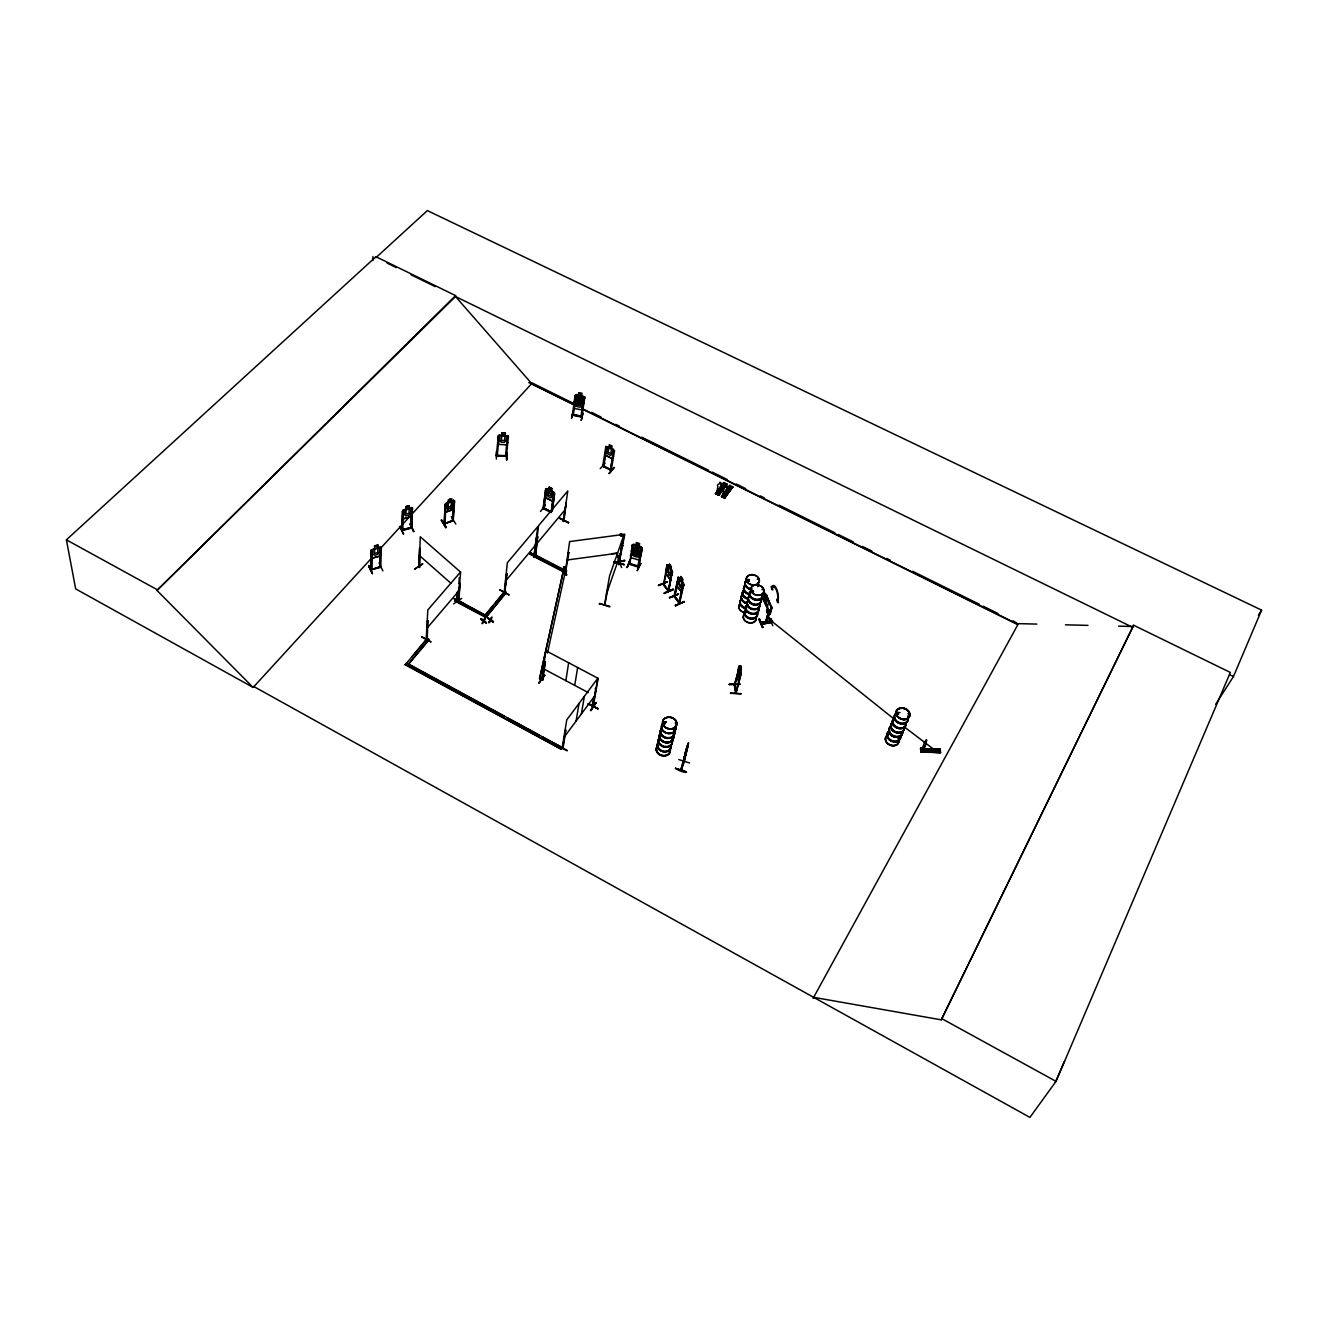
<?xml version="1.0" encoding="UTF-8"?>
<svg xmlns="http://www.w3.org/2000/svg" width="1328" height="1328" viewBox="0 0 1328 1328"><rect width="100%" height="100%" fill="white"/><g stroke="black" fill="none" stroke-linecap="round" stroke-linejoin="round"><path stroke-width="1.5" d="M614.615 562.474L624.592 560.399M734.782 683.804L734.932 684.783L734.417 683.804M734.401 683.92L736.044 693.316L740.742 675.122L735.978 692.535L734.882 684.966M739.48 665.892L734.301 685.364L737.455 675.67M736.193 692.519L736.077 691.838M368.62 565.579L372.454 573.397M372.919 260.554L372.952 256.503M370.877 569.961L380.787 567.205L381.335 547.302L380.057 546.821L371.093 550.058L370.628 569.978L379.642 566.741L380.024 567.521L380.074 548.647L381.153 548.663L380.206 548.912M371.126 556.2L371.159 549.975M371.508 569.363L371.774 569.679M371.774 550.871L371.608 569.812L371.923 551.153L370.844 551.12L371.923 551.153M813.666 997.345L941.27 1019.838L1133.647 625.239L1230.342 672.449L1056.026 1081.357L1029.914 1117.396L253.797 686.526L253.017 687.373L156.97 590.429L455.504 296.526L455.554 295.596L375.957 256.719L375.94 257.649L427.367 210.604L1261.6 610.133L1233.446 676.566L1215.651 704.355M377.932 544.995L377.833 547.518L379.509 547.833L379.443 552.133L377.7 554.423L374.529 555.287L372.853 553.909L372.919 549.593L374.645 548.364L374.513 545.908L377.982 545.078L374.562 545.991M382.846 570.874L379.011 562.773M379.991 567.471L380.074 548.647M371.541 568.766C365.864 571.289 385.054 565.977 379.841 566.458M592.188 705.566L593.168 706.081M593.467 705.865L592.487 705.351M453.346 520.692L452.134 520.808L452.981 519.763M740.875 674.707C739.663 649.907 735.314 684.385 739.132 680.484M610.316 470.046L611.195 470.51M610.797 469.199L611.461 470.278L602.879 465.265M921.184 748.975L921.217 750.453M399.828 526.336L403.629 534.288L399.728 526.685M453.13 520.41L443.801 523.73L445.046 522.983M402.367 511.695L403.413 511.728L402.367 511.695L401.786 530.636L411.763 527.98M402.002 530.619L402.716 510.533M603.659 466.377L603.028 465.315M403.28 511.463L402.799 529.739M406.069 506.582L404.26 514.5L405.853 515.911L408.941 515.115L410.667 512.824L410.833 508.491L409.207 508.159L409.356 505.636L406.036 506.499L406.102 508.973M921.947 748.793L922.429 748.76M761.342 623.894L771.236 621.786M926.761 740.011L925.616 745.041M563.255 746.917L561.279 749.241L405.239 664.83L427.284 638.154L426.321 638.569M411.348 509.338L410.8 528.312L411.348 509.338L412.394 509.371L411.481 509.603M412.261 509.105L411.597 528.112L412.56 507.927L411.365 507.495M410.286 523.896L413.705 531.25M414.685 569.031L422.785 563.686L414.568 569.28M769.476 611.195L769.36 610.166L768.464 611.013M419.598 567.239L419.764 548.232L418.652 567.006C418.42 564.682 420.694 569.812 419.017 566.043M419.084 566.077L419.316 567.537L419.482 548.414M541.874 678.741L542.754 679.969L545.41 661.892L544.53 661.444L542.621 679.87M543.052 679.67L542.073 678.475M551.22 511.911L543.218 507.86M421.64 637.025L431.069 641.972L421.706 636.66M426.869 638.021L429.11 639.332L408.294 664.365L429.077 639.897L426.836 638.585L426.188 639.316L427.815 609.934L460.683 571.853L457.928 602.132L459.853 583.175L458.924 601.567M427.201 638.237L426.769 639.482M411.663 657.26L427.267 638.917L427.782 620.525L426.603 639.498L427.284 638.154M552.365 510.682L554.49 494.315L553.676 493.9L551.12 512.542L543.135 508.574L545.708 489.899L546.505 490.314L544.131 509.022L543.467 507.611M619.329 563.271L619.097 564.466M718.05 492.406L717.269 493.136L718.099 492.456M721.17 483.425L720.772 485.284A2.241 1.477 37.3 0 1 720.623 487.857L718.78 493.535M763.069 589.433L761.973 589.582L762.903 589.184M769.725 611.843L769.095 610.216M450.839 510.367L451.636 498.631L448.515 499.726L448.432 502.133L445.262 504.059L443.967 524.029L444.697 523.365M453.462 500.324L454.608 500.739L453.213 520.842L444.067 523.996L452.284 520.659M444.996 510.201L445.262 504.059M445.859 504.839L445.013 505.155L445.859 504.839L445.013 523.647M446.042 505.105L444.183 523.996M608.241 586.428L604.838 605.186L604.771 604.223M723.544 496.041L723.793 495.543M758.537 579.257L757.408 579.207L758.006 578.61M757.773 578.908L757.624 578.709M447.951 511.396L448.515 499.726M604.738 604.306L604.423 604.904M724.656 496.456L726.516 490.779A2.241 1.477 37.1 0 0 726.682 488.206L727.03 486.131M451.321 516.775L455.836 524.062M751.598 591.109L752.212 591.508M453.446 502.2L454.475 502.15L453.446 502.2L452.317 521.057L453.246 520.725M452.549 521.074L453.396 520.028M453.031 520.46L454.309 501.901M747.066 580.718L748.76 580.236M748.677 580.319L748.876 581.365M453.595 603.875L461.696 598.397M463.671 603.443L454.209 598.878M492.904 605.9L485.201 615.179L504.524 591.425L506.3 592.354L485.865 617.503L455.139 601.235L456.317 599.326L487.011 616.126L458.094 600.837M922.711 748.743L920.951 747.863L920.702 749.59L940.008 750.204L939.826 749.158L920.586 748.926M456.317 599.326L455.139 601.235M456.666 600.688L457.28 592.072M456.965 600.372L457.43 593.832M458.094 590.711C459.09 596.272 456.201 602.281 457.463 600.555M457.695 601.02L457.164 599.725M458.874 583.722L459.322 577.547M458.243 602.298L460.185 583.341M458.824 601.684C458.309 601.518 458.011 600.837 458.924 601.053M940.39 751.681L920.951 751.017L921.117 752.03L940.473 752.677L940.274 751.631L921.018 751.399L920.52 748.577M940.473 752.677L921.051 751.615L920.636 748.594L940.008 749.058L937.983 749.141M454.159 598.646L463.439 603.692L458.525 601.418M675.238 722.98L676.151 723.71M563.155 747.531L565.911 730.085M663.768 722.465L664.647 723.926L663.336 723.279M480.736 619.163L481.632 618.665L483.458 620.608L480.736 619.163L483.126 621.139L480.769 618.782M496.34 451.653L496.34 459.056M564.068 520.891L563.454 521.489L567.786 490.945L538.587 525.639L534.918 555.336L535.931 554.208L535.035 554.573M563.57 521.423L564.168 520.161L563.304 520.51M770.34 614.084L769.974 613.719M769.925 613.719L762.986 594.894L762.687 598.032L765.941 605.186M498.415 435.8L498.564 444.415L506.433 444.814L507.811 442.573M481.964 623.645L483.16 620.774M506.466 456.367L496.323 455.869L497.236 455.985L499.046 436.962L498.116 436.912L499.046 436.962M771.551 608.34L766.19 594.263L772 608.307L763.915 591.226L763.5 592.72L767.036 600.903L766.455 602.945L765.21 601.883M764.33 600.771L770.19 614.233L771.634 607.51M486.446 622.633L483.658 621.537L486.413 623.015L484.023 620.624L485.168 618.151L483.458 620.608M486.413 623.015L484.023 620.624M484.355 618.267L485.168 618.151M485.865 617.503L506.3 592.354M487.675 618.167L490.43 619.23L487.675 618.167L490.065 620.143L488.903 622.649L490.646 620.159L493.352 622.002L490.613 620.541M505.121 435.352L505.337 432.928L505.121 435.352L506.615 436.281L506.2 440.614L504.341 442.39L501.204 442.224L499.693 440.298L500.092 435.949L501.851 435.269L501.967 432.762L505.337 433.011L502.067 432.928M488.903 622.649L490.098 619.778L487.725 617.786M507.23 437.377L508.159 437.676L507.23 437.377L505.553 456.384L506.4 456.417L508.408 436.265L499.444 434.986L498.299 435.85L496.323 455.869L496.589 454.873L497.485 455.438M489.717 622.533L490.646 620.159M506.466 456.102L505.503 455.305L505.553 456.351M506.582 452.499L507.047 459.953L506.516 452.45M493.352 622.002L490.978 619.628L493.402 621.637M491.294 617.288L490.397 619.612M499.826 589.632C515.629 599.343 508.591 593.832 499.76 589.964M534.537 556.415L533.607 556.764M681.662 768.696L683.771 761.857M683.754 761.591L684.584 760.861L681.198 770.29L685.713 752.262M504.706 592.354L506.499 574.194M504.756 592.388L506.682 573.414M507.014 573.58L504.823 591.724M680.7 770.091L684.086 760.811M533.906 557.113L537.74 526.652L507.346 562.74L504.225 592.305L505.238 591.06M921.433 749.141L921.582 748.311L921.898 749.208M727.18 490.497L728.541 490.314M728.64 490.331L727.445 490.779M529.822 553.975L530.553 553.112L539.6 557.727L530.569 552.78L539.6 557.727L538.886 558.607L529.822 553.975L539.185 558.241M730.466 693.332L741.273 693.764L730.533 693.067M566.425 570.857L564.45 572.385L534.238 556.747L536.363 537.989L533.989 556.449M540.479 511.463L545.426 504.972M534.238 556.747L535.782 554.822L537.707 536.363L535.234 555.502L565.479 570.907M543.252 508.607L545.708 488.804L548.896 489.534L549.178 487.227M543.501 507.678L551.203 512.276M545.559 497.668L552.481 501.088L545.542 497.685L545.858 488.804M543.617 507.694L544.115 508.375M551.568 490.995L552.033 488.588L549.095 487.094L548.829 489.6L547.269 489.617L546.738 493.9L547.966 496.473L550.688 497.867L552.398 496.772L552.946 492.505L551.568 490.995L554.573 493.203L552.182 510.898M551.303 512.326L553.676 493.9M571.505 418.436L573.264 411.248L571.555 418.054M568.616 522.585L559.52 518.069L568.633 522.601M575.887 396.474L574.941 396.541L575.887 396.474L573.364 415.116M544.663 675.421L539.052 682.609M545.343 662.506L541.724 679.156L539.583 678.757L563.221 571.571L565.18 572.517L563.221 571.571M582.477 401.156L580.618 402.666L577.647 402.069L576.286 399.911L576.883 395.578L578.593 395.13L578.825 392.623L582.046 393.271L581.581 395.727L583.075 396.823L581.847 405.654L580.004 407.165L577.016 406.6L575.671 404.442L576.252 400.143L577.962 399.695L578.178 397.271L581.382 397.902M576.319 394.516L578.61 395.047L578.925 392.723M563.985 520.941L566.209 502.333L563.155 521.34L563.753 520.742M539.666 678.21L541.924 679.554L545.858 650.703L598.131 678.359L593.168 706.878M539.035 682.99L544.779 675.155L538.952 682.891M581.996 417.092L581.963 416.079L580.917 416.876L583.689 398.051L584.569 398.234L583.689 398.051M582.975 413.224L581.315 420.362M576.335 394.682L575.273 395.263L576.369 394.599L584.818 397.072L581.78 417.125L572.351 415.199L575.19 395.13L574.377 408.509L581.88 409.887L583.274 407.895M568.351 522.95L559.486 518.318M564.002 566.79L566.674 575.19L563.454 567.189M564.45 572.385L565.579 570.525L535.383 554.905L535.865 554.174M618.865 564.068L624.807 534.271L569.646 541.575L565.396 571.306L566.475 570.177L566.508 571.189L565.429 570.31M568.948 552.697L568.019 552.83L568.948 552.697L565.628 571.355M683.903 757.425L683.82 758.653L688.551 743.099L683.986 761.409M683.82 758.653L684.036 757.458M565.861 680.666L568.65 662.772M600.256 468.651L605.186 463.057M567.305 750.469L557.478 745.141L557.113 745.921L567.205 750.801M606.398 448.134L605.618 447.735L606.581 447.918L603.344 466.593L611.478 469.581M603.576 466.626L606.581 447.918M716.838 492.555L717.834 486.48A2.241 1.477 37.3 0 1 718.797 484.305L720.34 482.396M608.921 447.171L609.27 444.681L612.142 446.125L611.61 448.515L612.938 449.993L612.241 454.276L610.498 455.388L607.826 454.043L606.68 451.503L607.361 447.221L608.921 447.171L605.917 446.507M561.279 749.241L405.256 664.266M405.239 664.83L406.484 662.821L562.408 747.697L542.471 736.924M563.122 747.448L562.591 748.112L565.562 729.902M608.871 473.399L613.968 467.406M574.725 685.381L577.647 667.519M613.42 451.636L610.448 470.162L613.586 451.42L614.383 451.819L613.586 451.42M576.086 721.071L579.058 703.408M599.343 604.19L599.559 603.377L609.668 606.929M581.365 713.933L584.403 696.237M611.743 553.759L615.777 553.245M604.472 605.103L609.569 575.92L624.094 534.42L618.582 564.5L619.346 563.221M588.171 704.023L598.164 708.704L588.453 703.591M613.984 562.342L624.243 564.649L614.134 561.91M616.673 552.846L619.313 561.429M616.773 554.34L617.022 552.797M616.956 553.477L616.856 554.374L616.557 553.51M616.823 554.307L617.171 552.946M620.043 534.122L621.122 536.08L621.504 533.64L622.417 536.246M593.633 698.13L592.072 706.197L593.002 706.728M618.433 559.669L621.637 567.571M592.67 706.878L595.907 689.066M592.952 705.865L592.736 706.811M592.57 707.509L597.849 678.226L566.757 719.876L562.209 747.797M619.744 556.598C616.823 560.267 620.608 561.379 619.114 560.051M618.582 564.5L621.869 545.609L622.898 545.758L621.869 545.609M622.882 543.185L622.268 542.505L619.014 564.516M619.761 562.923L618.665 563.686M411.63 527.714L401.654 530.32L411.796 527.316M596.089 702.462L590.479 710.463L596.156 702.844M401.803 529.972L402.915 529.855M624.575 560.333L616.607 562.259L624.658 561.097M629.787 559.935L627.231 567.189M633.157 545.957L632.145 545.924L633.157 545.957L629.555 564.334L632.46 544.58L631.995 553.178L639.664 555.602L631.912 553.228L631.298 550.688M638.619 566.807L628.808 563.371M630.236 560.018L627.131 567.454M379.642 566.558L380.887 566.591M638.868 566.226L637.54 566.84L638.635 567.139L642.387 547.717L639.1 545.908L639.664 543.6L636.344 542.554L635.979 545.011L634.186 545.244L633.406 549.427L634.718 551.751L637.789 552.73L639.781 551.452M637.905 565.894L637.706 566.923L641.208 548.497L642.121 548.796L641.208 548.497M637.274 570.393L640.76 563.437M924.504 742.335L926.28 739.679M924.769 741.804L922.18 748.693L922.678 750.752L925.267 745.888M658.339 585.25L667.569 581.764L658.688 585.299M670.939 568.865L670.623 575.024L669.329 575.588L667.071 570.31L669.561 564.184L671.42 566.624L670.756 568.899L672.615 572.102L670.109 579.489L665.809 573.762L666.988 564.832L663.519 584.785M663.834 584.669L667.154 568.633M669.461 564.217L669.096 566.425M668.382 591.292L662.871 584.005L668.698 591.176L672.051 572.6L668.432 591.375L668.2 590.429M668.482 590.711L672.051 572.6M668.233 591.259L672.134 570.459M669.611 597.949L678.591 593.998L669.694 597.583M673.329 589.864L664.149 593.101L673.13 589.184M539.583 678.757L563.138 572.136M547.468 652.994L565.263 571.953M681.247 591.707L683.837 584.503L679.504 603.692L673.977 596.305L678.259 577.116L676.931 586.063L681.364 591.807L676.931 586.063M674.325 596.936L678.226 578.311M677.861 582.942L674.873 596.886M680.683 576.584L678.226 582.643L680.484 587.939L681.812 587.408L682.741 583.258L682.575 579.008L680.783 576.551L680.285 578.792M682.144 581.249L682.658 579.025L680.733 576.75M682.957 585.1L683.787 585.665L682.957 585.1L678.857 602.978L679.986 602.879L679.023 602.215M682.824 586.959L679.322 602.779M679.405 603.676L679.438 602.182M679.953 602.929L674.026 595.608L674.989 596.289M715.958 493.468L724.723 483.16L716.423 494.099L715.427 493.601L723.694 482.662L727.08 484.322L718.797 495.261L726.914 483.873L718.73 495.228L715.41 493.584L723.992 482.429M716.788 492.356L719.278 493.584M716.738 493.867L717.054 492.555M718.016 492.904L717.635 494.298L716.821 493.767L717.12 492.456L717.95 492.987M723.129 483.691L726.084 484.986M575.721 399.247L574.526 399.877L575.671 399.164L584.154 401.654L580.934 400.342L582.444 401.355M721.818 496.39L729.836 485.334L732.724 486.928L724.673 498.183L732.757 486.778L724.507 497.983M722.615 496.788L722.996 495.377L723.594 497.137L723.893 495.825M724.64 487.31L725.088 485.6M724.308 497.618L724.69 498.183M726.682 488.206L727.063 486.579M725.154 496.506L725.337 496.772M728.972 486.596L731.927 487.891M581.166 420.395L582.926 413.207M582.511 405.422L583.938 403.28M584.785 397.138L581.714 395.595M580.983 416.411L573.53 414.651M675.504 768.497C696.619 773.394 681.945 773.975 675.62 768.099M678.807 759.583L689.647 763.002M582.527 405.339L575.041 403.828M573.314 415.349L573.381 414.353L572.6 414.917M574.343 401.421L575.107 403.845M685.414 752.81L686.427 748.859M687.439 746.12L684.883 754.271M687.788 745.29L688.336 743.165L685.447 751.897M683.986 760.844L684.02 762.421L688.352 744.377L683.654 762.289M739.862 684.003L729.055 684.451L739.879 684.036M740.028 668.216L740.775 665.876L740.509 673.163L738.65 677.429L738.468 671.503L740.161 668.05M740.626 666.905L740.908 668.665M740.626 670.989L740.775 665.876M764.032 591.209L762.787 597.998L769.858 614.3L771.767 606.813M759.234 619.23L762.853 627.48L759.35 618.931M760.977 622.55L770.688 621.056M767.8 598.646L768.779 601.982L767.318 607.095L765.841 605.103M766.455 611.046L767.02 609.984L767.634 613.038L767.02 609.984M762.82 627.397L759.384 618.914M767.352 613.088L766.754 610.033M769.526 610.946L765.642 622.965L768.613 611.162L765.426 622.301L766.322 622.135M766.422 622.118L769.775 611.079L768.414 611.195L769.974 611.743L769.36 610.166M766.538 622.898L769.974 611.743M769.261 617.487L772.813 625.671M770.705 621.189L760.678 622.45M771.219 621.736L761.276 623.828M609.867 606.232L599.492 603.709M686.344 772.066L675.537 768.397M685.978 751.764L686.958 748.627M933.069 750.702L932.854 749.756M908.999 713.833L908.12 713.667M897.778 714.099C895.553 713.684 900.152 712.439 897.429 714.414M624.243 564.649L614.017 562.192M604.937 605.037L604.854 603.659M687.24 746.27L680.766 770.041M606.398 594.147L620.807 552.797M685.663 752.412L685.53 753.225M687.057 746.602L688.219 743.116M640.312 558.241L638.801 560.018L631.032 557.71L630.435 555.187M640.461 551.103L631.58 549.111M641.474 552.249L640.494 551.02M638.735 548.198L635.465 547.086M638.353 550.356L639.731 551.651M629.987 563.603L638.735 566.16M641.192 553.826L639.565 555.585M639.233 545.874L640.577 547.269L638.934 555.818L636.942 557.096L633.871 556.15L632.56 553.859L633.34 549.676L635.133 549.443M635.88 544.895L632.427 544.663M627.181 567.571L630.335 559.752M633.655 544.098L642.237 547.783L638.386 567.156L628.858 564.118M679.77 603.46L674.226 596.089M663.203 722.897L664.598 722.681M664.664 723.677L665.394 723.196M664.382 723.943L665.328 723.328M753.291 590.628C750.088 590.877 755.068 591.475 752.511 591.657M753.557 591.607L753.109 590.611L752.926 591.508M748.195 604.887L748.345 605.601M748.776 581L747.979 581.249M1055.262 1082.42L1064.492 1061.221M920.885 749.507L921.582 748.311M921.184 751.283L923.408 750.768L923.126 751.731L922.91 747.93M931.077 748.776C933.285 756.213 928.587 747.017 933.036 748.843L933.567 751.914M482.778 623.529L483.707 621.155M934.713 749.042L936.738 748.959L937.219 752.179L936.738 748.959M935.31 751.963L934.779 748.892M938.581 752.08L938.049 749.009M940.539 752.129L940.008 749.058M452.865 509.471L454.027 506.898M444.83 510.168L445.71 512.193L452.981 509.603L454.143 506.864M410.634 527.98L411.663 527.05M490.928 619.993L492.107 617.171M402.766 530.403L402.683 529.44M483.99 620.989L485.135 618.533M379.891 555.951L381.053 553.427M380.007 556.083L371.989 558.158L371.093 556.117L372.039 558.241L380.007 556.083L381.219 553.494M403.38 518.85L411.016 516.675L412.361 514.218L411.132 516.808L403.347 518.767L402.5 516.708M505.188 591.159L504.358 591.491M941.27 1019.838L1133.647 625.239M922.528 750.752L925.085 745.855M368.586 565.894L372.321 573.762M813.085 998.39L1018.427 623.629L1036.819 624.094M925.301 745.755L925.815 743.232M506.366 444.731L507.694 442.473M530.254 553.427L539.301 558.092M1258.396 615.213L1261.6 610.133M566.392 571.189L565.612 571.322M738.484 681.613L739.248 680.484M562.591 748.112L562.873 746.585L562.806 747.432M596.139 702.529L591.01 710.696M933.119 750.586L931.526 750.32M553.676 499.278L552.365 501.054L553.726 499.411M563.935 737.472L594.678 695.988M908.767 714.564L909.082 714.331M723.727 497.718L732.16 486.646M896.998 713.103L896.782 713.983M729.836 485.334C715.709 502.88 723.179 498.88 730.101 485.832M721.917 496.838L730.516 486.048M722.266 497.004L730.383 485.865M716.373 494.066L724.54 482.977M717.784 494.763L726.316 483.741L717.817 494.78M717.85 494.796L726.316 483.741M543.119 679.222L541.957 679.521M604.904 452.516L605.385 455.288L612.175 458.592L613.47 456.882M506.317 456.068L496.523 455.537M670.092 579.357L671.321 578.078M534.271 555.552L533.956 556.631M609.353 473.598L614.316 467.589M551.386 511.662L544.148 508.674M495.477 602.812L504.457 591.989L506.234 592.919M535.416 554.772L534.321 556.183L564.516 571.82M612.108 458.658L605.435 455.222M554.49 494.315L553.494 494.132M613.586 449.412L605.834 446.44L602.729 466.294L611.195 470.444L614.532 450.673L611.776 448.416M505.42 581.232L535.483 545.21M536.329 544.198L565.213 509.587M546.505 490.314L545.509 490.115M427.782 620.525L427.234 621.189L428.114 620.707M554.573 493.203L553.643 491.858M551.967 488.654L549.111 487.293M426.852 628.36L459.322 590.379M546.738 488.455L553.527 491.991M664.332 723.743L664.664 722.532M372.487 557.129L253.15 687.439L75.663 588.885L66.4 539.832L375.957 256.719M380.87 547.999L532.246 382.995L574.924 404.127M412.477 508.06L402.6 510.533M402.749 510.616L403.778 509.57M156.97 590.429L455.554 295.596M597.915 709.003L588.238 703.674M727.545 489.916L727.578 490.995M722.1 488.189L722.714 487.293M504.773 590.91L504.839 591.541M506.383 455.703L496.406 455.222M448.532 502.167L446.922 503.495L446.656 507.811L448.1 509.105L450.989 508.076L452.665 505.686L452.948 501.37L451.437 501.137L453.562 500.307L446.308 502.88M736.16 692.618L735.529 693.282L740.924 672.898M734.749 685.314L739.48 667.154M931.675 749.839L932.953 750.021M908.418 713.568L908.634 714.447M898.591 714.315L896.881 713.9M498.415 435.883L499.444 434.986M445.776 527.697L441.477 519.912L445.826 527.631M675.62 723.959L675.819 723.411M663.452 722.482L664.78 722.382M771.053 620.691C768.182 623.944 775.718 620.01 771.053 620.691L894.342 719.245M747.581 580.021L747.681 581.1M722.598 488.073C723.627 486.496 719.793 487.791 722.05 486.961M762.338 627.546L758.819 619.313M675.52 605.85L684.186 601.468L675.504 605.784M669.312 597.517L678.475 594.247M674.641 596.587L679.919 602.812M566.126 575.24L564.035 566.774M673.147 589.234L664.448 593.467M664.232 593.151L673.097 589.532M683.256 582.892L683.737 584.552L678.16 577.165M631.647 549.261L632.775 548.813M665.71 570.808L665.909 573.713M667.038 564.931L671.985 570.542M448.217 507.263L451.105 506.234M452.981 509.603L445.66 512.11L444.946 510.118M448.681 499.843L451.586 498.813M448.482 502.947L451.387 501.918M897.562 712.953L896.715 713.75M748.66 581.365L747.216 580.851M402.782 529.59L410.551 527.531M410.335 523.946L413.705 531.532M406.185 506.632L409.29 505.819M731.96 486.745L732.873 487.21M718.348 495.029L718.581 494.082M724.225 497.95L721.287 496.506L730.134 485.865M761.475 624.226L771.319 622.5L761.475 624.276M770.157 612.938L772.132 607.709M770.423 613.586L769.493 613.42M618.616 563.271L619.645 563.869M566.99 560.018L617.719 553.195M614.449 562.093L624.542 560.781M620.359 534.155L621.106 535.914M719.544 482.363L720.755 482.828M752.976 591.84L752.03 591.591M666.988 564.832L667.851 564.881M722.316 488.057L721.386 487.608M419.283 566.79L420.279 536.778L459.77 571.372M1065.454 624.824L1087.947 625.388M1118.624 626.152L1132.95 626.517M409.92 523.996L413.622 531.632M922.96 748.179L920.951 747.863M940.473 752.395L921.117 751.997L920.951 750.984M768.912 612.075L765.824 622.932M572.617 414.884L581.93 416.809M575.705 399.33L577.946 399.761M577.863 400.458L580.851 401.039M572.434 414.485L582.029 416.145M577.896 400.226L580.884 400.824M635 550.19L638.087 551.137M635.05 549.958L638.121 550.937M640.777 563.47L637.257 570.708M725.935 485.318L726.964 486.214M619.263 560.615L619.661 561.379L616.624 553.029M387.046 263.077L396.292 267.592M411.099 274.83L435.152 286.582M1132.568 627.281L455.504 296.526L531.698 383.593L574.377 404.741M1229.778 674.773L1233.446 676.566M591.624 412.394L600.903 416.975M615.744 424.329L619.462 426.172M641.723 437.178L708.521 470.245M712.24 472.087L727.08 479.441M736.359 484.023L745.639 488.621M760.479 495.975L764.198 497.801M779.038 505.155L834.714 532.711M838.416 534.537L853.273 541.89M862.553 546.489L871.832 551.07M886.672 558.424L890.374 560.267M912.651 571.289L979.45 604.34M983.168 606.182L998.009 613.536M1012.849 620.873L1016.567 622.716M581.813 408.41L1018.012 624.376M528.81 382.58L575.256 405.571M582.677 409.256L1017.298 624.442M720.174 487.459L723.063 489.069L720.141 487.625M724.723 496.357L722.698 495.477L723.743 489.401A2.241 1.477 37.1 0 1 724.706 487.227M722.681 496.689L723.594 497.137M545.426 490.978L554.241 495.444M529.872 553.842L538.952 558.457M595.492 688.485L596.372 688.95L595.409 689.763M595.293 688.751L596.255 689.249M542.09 679.172L543.003 679.554M455.172 600.671L485.915 616.939M543.368 668.714L588.204 692.552M410.103 665.345L504.391 716.323M508.01 718.282L538.836 734.948M941.917 1018.709L1056.026 1081.357M66.4 539.832L156.837 589.499M920.686 749.241L940.041 749.805L920.686 749.523L920.586 748.66M921.117 751.714L921.433 750.702M937.286 752.03L903.82 726.532M508.408 436.348L507.296 435.468M419.432 555.536L450.922 583.291M620.408 535.533L621.388 533.657L622.317 536.263M667.735 564.798L669.129 566.575M665.975 573.713L670.192 579.307M667.187 581.73L658.622 585.665M663.934 584.204L668.233 589.964M617.055 553.61L618.898 558.49M769.211 610.863L769.559 611.81M368.653 565.545L372.404 573.447M766.737 610.996L767.634 613.038M735.529 693.15L734.251 684.518M574.36 401.338L575.007 403.911M739.779 684.401L729.055 684.451M506.466 452.151L506.483 459.936M675.487 726.084A7.304 5.943 13.5 0 1 670.972 733.355A7.304 5.943 13.5 0 1 661.792 728.873A7.304 5.943 13.5 0 1 666.341 721.619M675.321 726.383A7.204 5.86 13.5 0 1 670.872 733.554A7.204 5.86 13.5 0 1 661.825 729.138A7.204 5.86 13.5 0 1 666.307 721.984M675.554 725.835A7.304 5.943 13.5 0 1 671.619 732.956A7.304 5.943 13.5 0 1 662.357 729.62A7.304 5.943 13.5 0 1 664.697 721.934M674.159 731.197A7.171 5.86 13.5 0 1 670.839 738.019A7.171 5.86 13.5 0 1 661.875 735.828A7.171 5.86 13.5 0 1 662.108 728.259M673.147 735.397A7.155 5.86 13.5 0 1 669.827 742.219A7.155 5.86 13.5 0 1 660.879 740.045A7.155 5.86 13.5 0 1 661.112 732.458M673.163 735.231A7.138 5.843 13.5 0 1 669.86 742.037A7.138 5.843 13.5 0 1 660.946 739.845A7.138 5.843 13.5 0 1 661.178 732.292M660.215 733.189A7.138 5.843 13.5 0 0 666.058 742.153A7.138 5.843 13.5 0 0 673.23 734.932A7.171 5.86 13.5 0 1 669.926 741.871A7.171 5.86 13.5 0 1 660.962 739.679A7.171 5.86 13.5 0 1 661.195 732.093M674.325 730.898A7.271 5.943 13.5 0 1 670.955 737.82A7.271 5.943 13.5 0 1 661.859 735.596A7.271 5.943 13.5 0 1 662.091 727.91M673.545 729.188A7.271 5.943 13.5 0 1 672.068 737.073A7.271 5.943 13.5 0 1 662.34 735.778A7.271 5.943 13.5 0 1 662.157 727.661M674.358 730.383A7.171 5.86 13.5 0 1 671.038 737.223A7.171 5.86 13.5 0 1 662.058 735.031A7.171 5.86 13.5 0 1 662.29 727.445M669.926 748.627A7.088 5.827 13.5 0 1 666.623 755.433A7.088 5.827 13.5 0 1 657.775 753.275A7.088 5.827 13.5 0 1 658.007 745.722A7.055 5.793 13.5 0 0 657.808 753.258A7.055 5.793 13.5 0 0 666.606 755.4A7.055 5.793 13.5 0 0 669.876 748.627M671.221 746.236A7.105 5.827 13.5 0 1 662.805 751.748A7.105 5.827 13.5 0 1 657.908 742.983M671.42 745.456A7.105 5.827 13.5 0 1 662.108 750.702A7.105 5.827 13.5 0 1 659.12 741.007M673.064 735.629A7.138 5.827 13.5 0 1 669.76 742.435A7.138 5.827 13.5 0 1 660.846 740.26A7.138 5.827 13.5 0 1 661.078 732.707M672.566 740.742A7.121 5.843 13.5 0 1 664.116 746.27A7.121 5.843 13.5 0 1 659.203 737.472M671.387 745.971A7.204 5.91 13.5 0 1 662.855 751.565A7.204 5.91 13.5 0 1 657.891 742.667M672.018 739.995A7.121 5.843 13.5 0 1 664.847 747.232A7.121 5.843 13.5 0 1 659.003 738.268M672.167 739.713A7.221 5.926 13.5 0 1 664.913 747.033A7.221 5.926 13.5 0 1 658.987 737.953M893.412 721.619A7.005 5.478 22.8 0 0 891.636 728.474A7.038 5.495 22.8 0 0 899.737 732.475A7.038 5.495 22.8 0 0 904.335 726.947A7.005 5.478 22.8 0 1 899.77 732.342A7.005 5.478 22.8 0 1 891.636 728.474A7.038 5.495 22.8 0 1 893.346 721.718M907.555 716.672A7.171 5.578 22.7 0 1 903.953 723.71A7.171 5.578 22.7 0 1 894.806 719.361A7.171 5.578 22.7 0 1 898.425 712.339M907.854 718.465A7.072 5.495 22.7 0 1 902.094 724.059A7.072 5.495 22.7 0 1 894.275 718.133A7.072 5.495 22.7 0 1 900.069 712.538M907.688 716.174A7.072 5.495 22.7 0 1 904.667 722.98A7.072 5.495 22.7 0 1 895.67 719.776A7.072 5.495 22.7 0 1 897.13 712.422M905.895 723.179A7.038 5.495 22.7 0 1 901.297 728.707A7.038 5.495 22.7 0 1 893.113 724.822A7.038 5.495 22.7 0 1 894.889 717.95M906.094 722.897A7.138 5.578 22.7 0 1 901.446 728.508A7.138 5.578 22.7 0 1 893.146 724.573A7.138 5.578 22.7 0 1 894.939 717.601M907.655 716.423A7.171 5.578 22.7 0 1 904.6 723.328A7.171 5.578 22.7 0 1 895.47 720.091A7.171 5.578 22.7 0 1 896.964 712.638M904.185 727.296A7.038 5.495 22.8 0 1 899.587 732.824A7.038 5.495 22.8 0 1 891.42 728.939A7.038 5.495 22.8 0 1 893.196 722.067M904.235 727.113A7.005 5.478 22.8 0 1 899.654 732.641A7.005 5.478 22.8 0 1 891.52 728.757A7.005 5.478 22.8 0 1 893.296 721.917M906.194 722.664A7.138 5.578 22.7 0 1 897.662 727.827A7.138 5.578 22.7 0 1 893.777 718.249M906.211 722.382A7.055 5.495 22.7 0 1 897.794 727.478A7.055 5.495 22.7 0 1 893.96 718.033M904.069 727.528A7.005 5.478 22.8 0 1 899.488 733.039A7.005 5.478 22.8 0 1 891.354 729.172A7.005 5.478 22.8 0 1 893.13 722.316M898.392 738.517A6.939 5.461 22.9 0 1 895.404 745.274A6.972 5.478 22.9 0 1 886.506 742.236A6.972 5.478 22.9 0 1 887.984 734.915M888.034 734.832A6.939 5.461 22.9 0 0 886.573 742.12A6.939 5.461 22.9 0 0 895.404 745.274A6.972 5.478 22.9 0 0 898.359 738.617A6.972 5.478 22.9 0 1 895.304 745.556A6.972 5.478 22.9 0 1 886.44 742.385A6.972 5.478 22.9 0 1 887.917 735.065M902.31 733.272A6.989 5.478 22.8 0 1 892.283 736.094A7.005 5.478 22.8 0 1 891.37 726.599A6.989 5.478 22.8 0 0 892.283 736.094A7.005 5.478 22.8 0 0 902.326 733.272M900.367 736.426A6.972 5.478 22.9 0 1 895.802 741.937A6.972 5.478 22.9 0 1 887.718 738.069A6.972 5.478 22.9 0 1 889.494 731.23M900.583 736.16A7.072 5.544 22.9 0 1 895.952 741.738A7.072 5.544 22.9 0 1 887.735 737.837A7.072 5.544 22.9 0 1 889.544 730.881M900.683 735.911A7.072 5.544 22.9 0 1 896.051 741.505A7.072 5.544 22.9 0 1 887.834 737.588A7.072 5.544 22.9 0 1 889.644 730.649M902.492 731.529A7.105 5.561 22.8 0 1 897.861 737.14A7.105 5.561 22.8 0 1 889.627 733.205A7.105 5.561 22.8 0 1 891.42 726.25M902.592 731.296A7.105 5.561 22.8 0 1 897.96 736.891A7.105 5.561 22.8 0 1 889.727 732.973A7.105 5.561 22.8 0 1 891.52 726.018M900.699 735.646A6.972 5.478 22.9 0 1 892.333 740.725A6.972 5.478 22.9 0 1 888.565 731.33M747.946 598.314A6.64 5.046 15.2 0 1 742.966 594.446A6.64 5.046 15.2 0 1 744.161 589.549M750.403 589.317A6.789 5.146 15.1 0 1 745.058 584.685A6.789 5.146 15.1 0 1 747.797 579.589M757.906 583.241A6.789 5.146 15.1 0 1 758.188 585.963M750.337 589.516A6.69 5.063 15.1 0 1 745.572 581.73M746.502 580.701A6.69 5.063 15.1 0 1 749.307 579.506M757.724 583.54A6.69 5.063 15.1 0 1 758.006 586.229M750.469 589.051A6.789 5.146 15.1 0 1 745.124 584.42A6.789 5.146 15.1 0 1 747.863 579.323M757.973 582.975A6.789 5.146 15.1 0 1 758.271 585.698M752.295 588.951A6.706 5.08 15.1 0 1 745.871 585.465A6.706 5.08 15.1 0 1 746.718 579.855M757.973 582.71A6.706 5.08 15.1 0 1 757.724 586.611M748.992 594.479A6.673 5.063 15.2 0 1 743.979 590.595A6.673 5.063 15.2 0 1 745.174 585.665M749.058 594.263A6.773 5.146 15.1 0 1 743.962 590.329A6.773 5.146 15.1 0 1 745.174 585.316M749.125 594.014A6.773 5.146 15.1 0 1 744.029 590.064A6.773 5.146 15.1 0 1 745.24 585.067M749.224 593.649A6.673 5.063 15.1 0 1 744.211 589.765A6.673 5.063 15.1 0 1 745.406 584.835M747.863 598.662A6.657 5.063 15.2 0 1 742.85 594.778A6.657 5.063 15.2 0 1 744.045 589.848A6.673 5.08 15.2 0 0 742.8 594.944A6.673 5.08 15.2 0 0 747.813 598.828M747.747 599.044A6.623 5.046 15.2 0 1 742.767 595.176A6.623 5.046 15.2 0 1 743.962 590.279M745.838 612.573A6.607 5.063 15.2 0 1 739.513 609.104A6.607 5.063 15.2 0 1 740.377 603.526A6.607 5.063 15.2 0 0 739.48 609.27A6.607 5.063 15.2 0 0 745.805 612.739M746.519 603.559A6.623 5.046 15.2 0 1 741.555 599.692A6.623 5.046 15.2 0 1 742.734 594.778M746.751 602.746A6.623 5.046 15.2 0 1 741.771 598.862A6.623 5.046 15.2 0 1 742.966 593.948M745.207 608.423A6.607 5.046 15.2 0 1 740.244 604.555A6.607 5.046 15.2 0 1 741.439 599.642M745.257 608.207A6.706 5.129 15.2 0 1 740.227 604.29A6.706 5.129 15.2 0 1 741.439 599.31M745.323 607.958A6.706 5.129 15.2 0 1 740.294 604.041A6.706 5.129 15.2 0 1 741.505 599.061M745.423 607.61A6.607 5.046 15.2 0 1 740.46 603.742A6.607 5.046 15.2 0 1 741.655 598.828M746.585 603.344A6.723 5.129 15.2 0 1 741.522 599.426A6.723 5.129 15.2 0 1 742.734 594.429M746.651 603.095A6.74 5.129 15.2 0 1 741.588 599.177A6.74 5.129 15.2 0 1 742.8 594.18M759.732 602.995A6.706 5.113 15.4 0 1 756.794 608.938A6.706 5.113 15.4 0 1 748.394 606.996A6.706 5.113 15.4 0 1 748.461 600.306M748.494 600.156A6.706 5.113 15.4 0 0 748.444 606.83A6.706 5.113 15.4 0 0 756.794 608.938A6.706 5.113 15.4 0 0 759.682 603.161M760.164 604.024A6.657 5.08 15.4 0 1 751.615 608.44A6.657 5.08 15.4 0 1 748.61 599.841M762.289 593.898A6.74 5.113 15.4 0 1 759.35 599.841A6.74 5.113 15.4 0 1 750.951 597.716A6.74 5.113 15.4 0 1 751.001 591.043M762.886 594.429A6.74 5.113 15.4 0 1 754.254 598.862A6.74 5.113 15.4 0 1 751.216 590.196M761.259 600.206A6.706 5.113 15.4 0 1 752.661 604.638A6.706 5.113 15.4 0 1 749.639 595.99M761.442 599.924A6.806 5.179 15.4 0 1 752.71 604.406A6.806 5.179 15.4 0 1 749.656 595.641M761.508 599.658A6.806 5.179 15.4 0 1 752.777 604.157A6.806 5.179 15.4 0 1 749.722 595.392M761.492 599.376A6.706 5.113 15.4 0 1 752.893 603.808A6.706 5.113 15.4 0 1 749.872 595.16M762.455 593.583A6.823 5.196 15.4 0 1 759.467 599.625A6.823 5.196 15.4 0 1 750.951 597.467A6.823 5.196 15.4 0 1 751.001 590.694M762.903 594.712A6.823 5.196 15.4 0 1 754.155 599.21A6.823 5.196 15.4 0 1 751.067 590.445M759.599 603.41A6.673 5.096 15.4 0 1 756.678 609.336A6.673 5.096 15.4 0 1 748.361 607.228A6.673 5.096 15.4 0 1 748.411 600.571M758.72 609.253A6.673 5.096 15.5 0 1 750.154 613.685A6.673 5.096 15.5 0 1 747.166 605.07M758.935 608.44A6.673 5.096 15.5 0 1 750.386 612.872A6.673 5.096 15.5 0 1 747.398 604.257M756.977 612.739A6.64 5.096 15.5 0 1 754.072 618.682A6.64 5.096 15.5 0 1 745.788 616.574A6.64 5.096 15.5 0 1 745.838 609.934M757.143 612.457A6.74 5.163 15.5 0 1 754.188 618.466A6.74 5.163 15.5 0 1 745.788 616.341A6.74 5.163 15.5 0 1 745.855 609.585M757.226 612.208A6.74 5.163 15.5 0 1 754.254 618.217A6.74 5.163 15.5 0 1 745.855 616.092A6.74 5.163 15.5 0 1 745.921 609.336M757.574 613.287A6.64 5.096 15.5 0 1 749.042 617.719A6.64 5.096 15.5 0 1 746.07 609.12M758.886 608.971A6.756 5.179 15.5 0 1 750.204 613.47A6.756 5.179 15.5 0 1 747.183 604.738M756.23 618.134A6.64 5.096 15.5 0 1 747.697 622.583A6.64 5.096 15.5 0 1 744.726 613.968M756.279 617.869A6.607 5.08 15.5 0 1 748.61 622.533A6.607 5.08 15.5 0 1 743.896 614.731M374.629 549.145L374.562 553.444L377.733 552.597L377.816 548.281L374.629 549.145M375.243 546.273L377.285 545.725L375.243 546.273M406.069 509.736L405.92 514.069L409.007 513.255L409.173 508.923L406.069 509.736M406.717 506.881L408.725 506.35L406.717 506.881M449.163 500.042L451.039 499.394L449.163 500.042M763.251 596.421L764.978 598.281L765.974 602.879L765.36 598.413L767.036 599.111L765.227 597.351L764.281 592.935L764.845 597.185L763.251 596.421M501.785 436.032L501.386 440.381L504.524 440.531L504.922 436.198L501.785 436.032M502.598 433.343L504.54 434.223L502.598 433.343M769.41 619.661C771.834 621.985 772.464 616.308 769.41 619.661M548.73 490.364L548.198 494.647L550.921 496.041L551.469 491.758L548.73 490.364M549.56 487.924L551.236 489.584L549.56 487.924M578.477 395.91L577.265 404.758L580.253 405.339L581.481 396.508L578.477 395.91M578.759 397.869L580.585 399.014L578.759 397.869M579.39 393.304L581.216 394.466L579.39 393.304M608.805 447.934L608.108 452.217L610.797 453.562L611.494 449.279L608.805 447.934M609.718 445.494L611.312 447.121L609.718 445.494M635.83 545.758L634.203 554.357L637.291 555.32L638.917 546.738L635.83 545.758M636.046 547.734L637.888 549.111L636.046 547.734M636.892 543.301L638.735 544.679L636.892 543.301M668.88 567.371L667.984 571.538L669.71 573.812L670.607 569.646L668.88 567.371M669.744 565.164L670.69 567.371L669.744 565.164M680.069 579.722L679.139 583.872L680.882 586.163L681.812 582.029L680.069 579.722M680.965 577.531L681.911 579.755L680.965 577.531M721.021 486.363L723.909 487.974L721.021 486.363M721.768 485.384L724.656 486.978L721.768 485.384M722.598 484.272L725.486 485.882L722.598 484.272M726.034 490.381L728.923 491.991L726.034 490.381M726.864 489.268L729.769 490.879L726.864 489.268M727.611 488.272L730.5 489.883L727.611 488.272M728.441 487.177L731.346 488.787L728.441 487.177M739.829 668.947L739.132 675.72L739.829 668.947M763.915 593.782L763.334 595.807L765.526 600.804L766.107 598.762L763.915 593.782M581.398 406.667L578.908 403.994L575.837 405.687L578.294 403.347L576.651 400.326L578.991 402.948L582.013 401.371L579.622 403.629L581.398 406.667M441.394 520.227L446.225 527.465L441.328 520.294M638.403 556.797L635.929 553.826L632.659 555.104L635.315 553.112L633.738 549.925L636.062 552.813L639.266 551.618L636.676 553.544L638.403 556.797M684.169 601.783L675.205 605.435L684.169 601.833M778.474 602.563L777.345 602.198L776.98 599.21L777.494 600.372A7.586 2.656 80.3 0 0 776.299 589.815A7.586 2.656 80.3 0 0 772.348 588.785L772.846 589.914L771.684 589.466L771.286 586.378L771.784 587.524A9.097 3.187 80.3 0 1 776.531 588.752A9.097 3.187 80.3 0 1 777.959 601.418L778.474 602.563M665.013 727.014A7.238 5.876 13.5 0 0 676.765 724.607A7.238 5.876 13.5 0 0 667.42 717.103A7.238 5.876 13.5 0 0 665.013 727.014A7.238 5.876 13.5 0 0 676.732 724.773A7.238 5.876 13.5 0 0 667.386 717.269A7.238 5.876 13.5 0 0 664.979 727.163M664.946 727.395A7.204 5.86 13.5 0 0 676.649 725.005A7.204 5.86 13.5 0 0 667.337 717.535A7.204 5.86 13.5 0 0 664.946 727.395M666.689 755.151A7.072 5.81 13.5 0 0 669.959 748.361A7.055 5.793 13.5 0 1 666.673 755.151A7.072 5.81 13.5 0 1 657.858 752.993A7.072 5.81 13.5 0 1 658.09 745.473A7.055 5.793 13.5 0 0 657.858 752.993A7.055 5.793 13.5 0 0 666.673 755.151M897.645 716.29A7.105 5.511 22.6 0 0 909.448 716.572A7.105 5.511 22.6 0 0 901.994 707.758A7.105 5.511 22.6 0 0 897.645 716.29M897.496 716.672A7.072 5.495 22.6 0 0 909.265 716.954A7.072 5.495 22.6 0 0 901.828 708.173A7.072 5.495 22.6 0 0 897.496 716.672A7.055 5.478 22.6 0 0 909.232 716.937A7.055 5.478 22.6 0 0 901.845 708.206A7.055 5.478 22.6 0 0 897.529 716.655M897.579 716.439A7.105 5.511 22.6 0 0 909.381 716.722A7.105 5.511 22.6 0 0 901.928 707.924A7.105 5.511 22.6 0 0 897.579 716.439M898.043 736.542A7.005 5.478 22.8 0 0 902.625 731.031A6.989 5.478 22.8 0 1 898.043 736.542A7.005 5.478 22.8 0 1 889.909 732.674A7.005 5.478 22.8 0 1 891.686 725.818A6.989 5.478 22.8 0 0 889.926 732.674A6.989 5.478 22.8 0 0 898.043 736.542M747.398 582.096A6.74 5.096 15.1 0 0 758.852 582.61A6.74 5.096 15.1 0 0 752.279 574.543A6.74 5.096 15.1 0 0 747.398 582.096M747.349 582.328A6.706 5.063 15.1 0 0 758.753 582.843A6.706 5.063 15.1 0 0 752.212 574.808A6.706 5.063 15.1 0 0 747.349 582.328M751.93 592.487A6.773 5.129 15.4 0 0 763.417 593.002A6.773 5.129 15.4 0 0 756.811 584.868A6.773 5.129 15.4 0 0 751.93 592.487A6.773 5.129 15.4 0 0 763.417 593.018A6.773 5.129 15.4 0 0 756.811 584.884A6.773 5.129 15.4 0 0 751.93 592.504"/></g></svg>
